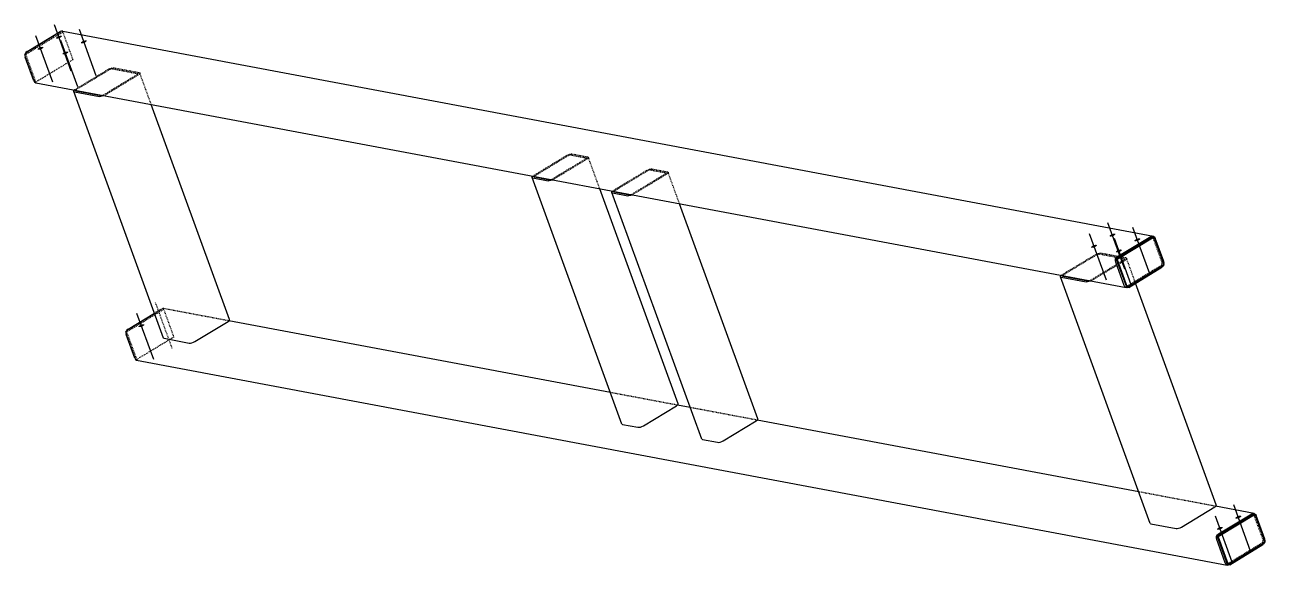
# Model space of a CAD drawing. Header units: millimetres. Extents: x 9 to 30359, y 6 to 1572.
# Drawn here: x 26805 to 30359, y 24 to 1572 of the extents above; entities that cross this region are included whole.
import ezdxf

# ---------------------------------------------------------------- set-up
doc = ezdxf.new("R2010")
doc.units = ezdxf.units.MM
doc.linetypes.add('DXK_LINE_DOT2', pattern=[3.9198, 1.9599, -1.9599])
doc.layers.add('STÅL', color=7, linetype='Continuous')

msp = doc.modelspace()

# ---------------------------------------------------------------- hatches: boundary and pattern name
at = {"layer": 'STÅL', "linetype": 'Continuous'}
for points in [[(26903.5, 1534), (26901.7, 1533.5), (26900, 1533), (26898.3, 1532.8), (26896.9, 1532.7), (26895.7, 1532.8), (26894.7, 1533.1), (26894.2, 1533.6), (26893.9, 1534.2), (26894.1, 1534.9), (26894.6, 1535.7), (26895.5, 1536.6), (26896.6, 1537.5), (26898.1, 1538.3), (26899.7, 1539.1), (26901.4, 1539.8), (26903.2, 1540.4), (26904.9, 1540.8), (26906.6, 1541.1), (26908, 1541.2), (26909.3, 1541.1), (26910.2, 1540.8), (26910.8, 1540.3), (26911, 1539.7), (26910.8, 1539), (26910.3, 1538.2), (26909.4, 1537.3), (26908.3, 1536.4), (26906.9, 1535.5), (26905.2, 1534.7)], [(26850.6, 1502.1), (26848.9, 1501.5), (26847.1, 1501.1), (26845.5, 1500.8), (26844, 1500.7), (26842.8, 1500.8), (26841.9, 1501.1), (26841.3, 1501.6), (26841.1, 1502.2), (26841.2, 1502.9), (26841.7, 1503.7), (26842.6, 1504.6), (26843.8, 1505.5), (26845.2, 1506.3), (26846.8, 1507.1), (26848.5, 1507.8), (26850.3, 1508.4), (26852.1, 1508.9), (26853.7, 1509.1), (26855.2, 1509.2), (26856.4, 1509.1), (26857.3, 1508.8), (26857.9, 1508.3), (26858.1, 1507.7), (26858, 1507), (26857.4, 1506.2), (26856.6, 1505.3), (26855.4, 1504.4), (26854, 1503.6), (26852.4, 1502.8)], [(26922, 1488.6), (26920.3, 1488.1), (26918.5, 1487.6), (26916.9, 1487.4), (26915.4, 1487.3), (26914.2, 1487.4), (26913.3, 1487.7), (26912.7, 1488.2), (26912.5, 1488.8), (26912.6, 1489.5), (26913.1, 1490.3), (26914, 1491.2), (26915.2, 1492.1), (26916.6, 1492.9), (26918.2, 1493.7), (26919.9, 1494.4), (26921.7, 1495), (26923.5, 1495.4), (26925.1, 1495.7), (26926.6, 1495.8), (26927.8, 1495.7), (26928.7, 1495.4), (26929.3, 1494.9), (26929.5, 1494.3), (26929.3, 1493.6), (26928.8, 1492.8), (26928, 1491.9), (26926.8, 1491), (26925.4, 1490.1), (26923.8, 1489.4)], [(26974.9, 1520.6), (26973.1, 1520.1), (26971.4, 1519.6), (26969.7, 1519.4), (26968.3, 1519.3), (26967.1, 1519.4), (26966.1, 1519.7), (26965.6, 1520.2), (26965.3, 1520.8), (26965.5, 1521.5), (26966, 1522.3), (26966.9, 1523.2), (26968, 1524.1), (26969.5, 1524.9), (26971.1, 1525.7), (26972.8, 1526.4), (26974.6, 1527), (26976.3, 1527.4), (26978, 1527.7), (26979.4, 1527.7), (26980.7, 1527.6), (26981.6, 1527.3), (26982.2, 1526.9), (26982.4, 1526.3), (26982.2, 1525.6), (26981.7, 1524.7), (26980.8, 1523.9), (26979.7, 1523), (26978.3, 1522.1), (26976.6, 1521.3)], [(29922.1, 966.8), (29920.3, 966.3), (29918.5, 965.8), (29916.9, 965.6), (29915.4, 965.5), (29914.2, 965.6), (29913.3, 965.9), (29912.7, 966.4), (29912.5, 967), (29912.6, 967.7), (29913.1, 968.5), (29914, 969.4), (29915.2, 970.3), (29916.6, 971.1), (29918.2, 971.9), (29919.9, 972.6), (29921.7, 973.2), (29923.5, 973.6), (29925.1, 973.9), (29926.6, 973.9), (29927.8, 973.8), (29928.7, 973.5), (29929.3, 973.1), (29929.5, 972.5), (29929.4, 971.8), (29928.8, 970.9), (29928, 970.1), (29926.8, 969.2), (29925.4, 968.3), (29923.8, 967.5)], [(29993.4, 953.4), (29991.7, 952.8), (29989.9, 952.4), (29988.3, 952.2), (29986.8, 952.1), (29985.6, 952.2), (29984.7, 952.5), (29984.1, 952.9), (29983.9, 953.6), (29984, 954.3), (29984.5, 955.1), (29985.4, 956), (29986.6, 956.8), (29988, 957.7), (29989.6, 958.5), (29991.3, 959.2), (29993.1, 959.8), (29994.9, 960.2), (29996.5, 960.5), (29998, 960.5), (29999.2, 960.4), (30000.1, 960.1), (30000.7, 959.7), (30000.9, 959.1), (30000.8, 958.3), (30000.2, 957.5), (29999.4, 956.7), (29998.2, 955.8), (29996.8, 954.9), (29995.2, 954.1)], [(29869.2, 934.8), (29867.4, 934.3), (29865.6, 933.8), (29864, 933.6), (29862.5, 933.5), (29861.3, 933.6), (29860.4, 933.9), (29859.8, 934.4), (29859.6, 935), (29859.8, 935.7), (29860.3, 936.5), (29861.1, 937.4), (29862.3, 938.3), (29863.7, 939.1), (29865.3, 939.9), (29867.1, 940.6), (29868.9, 941.2), (29870.6, 941.6), (29872.2, 941.9), (29873.7, 942), (29874.9, 941.9), (29875.8, 941.6), (29876.4, 941.1), (29876.6, 940.5), (29876.5, 939.8), (29876, 939), (29875.1, 938.1), (29873.9, 937.2), (29872.5, 936.4), (29870.9, 935.6)], [(29940.6, 921.4), (29938.8, 920.9), (29937, 920.4), (29935.4, 920.2), (29933.9, 920.1), (29932.7, 920.2), (29931.8, 920.5), (29931.2, 921), (29931, 921.6), (29931.2, 922.3), (29931.7, 923.1), (29932.5, 924), (29933.7, 924.9), (29935.1, 925.7), (29936.7, 926.5), (29938.5, 927.2), (29940.2, 927.8), (29942, 928.2), (29943.6, 928.5), (29945.1, 928.5), (29946.3, 928.4), (29947.2, 928.1), (29947.8, 927.7), (29948, 927.1), (29947.9, 926.4), (29947.4, 925.5), (29946.5, 924.7), (29945.3, 923.8), (29943.9, 922.9), (29942.3, 922.1)], [(27139.9, 707.3), (27138.1, 706.8), (27136.4, 706.3), (27134.7, 706.1), (27133.3, 706), (27132, 706.1), (27131.1, 706.4), (27130.5, 706.9), (27130.3, 707.5), (27130.5, 708.2), (27131, 709), (27131.9, 709.9), (27133, 710.8), (27134.4, 711.6), (27136.1, 712.4), (27137.8, 713.1), (27139.6, 713.7), (27141.3, 714.1), (27143, 714.4), (27144.4, 714.5), (27145.6, 714.3), (27146.6, 714.1), (27147.1, 713.6), (27147.4, 713), (27147.2, 712.3), (27146.7, 711.5), (27145.8, 710.6), (27144.7, 709.7), (27143.2, 708.8), (27141.6, 708)], [(30282.7, 158.7), (30280.9, 158.1), (30279.2, 157.7), (30277.5, 157.4), (30276.1, 157.4), (30274.8, 157.5), (30273.9, 157.8), (30273.3, 158.2), (30273.1, 158.8), (30273.3, 159.6), (30273.8, 160.4), (30274.7, 161.2), (30275.8, 162.1), (30277.2, 163), (30278.9, 163.8), (30280.6, 164.5), (30282.4, 165.1), (30284.1, 165.5), (30285.8, 165.7), (30287.2, 165.8), (30288.4, 165.7), (30289.4, 165.4), (30289.9, 165), (30290.2, 164.3), (30290, 163.6), (30289.5, 162.8), (30288.6, 161.9), (30287.5, 161.1), (30286, 160.2), (30284.4, 159.4)], [(30229.8, 126.7), (30228, 126.1), (30226.3, 125.7), (30224.7, 125.5), (30223.2, 125.4), (30222, 125.5), (30221.1, 125.8), (30220.5, 126.2), (30220.3, 126.8), (30220.4, 127.6), (30220.9, 128.4), (30221.8, 129.3), (30223, 130.1), (30224.4, 131), (30226, 131.8), (30227.7, 132.5), (30229.5, 133.1), (30231.3, 133.5), (30232.9, 133.8), (30234.4, 133.8), (30235.6, 133.7), (30236.5, 133.4), (30237.1, 133), (30237.3, 132.4), (30237.1, 131.6), (30236.6, 130.8), (30235.8, 130), (30234.6, 129.1), (30233.2, 128.2), (30231.6, 127.4)]]:
    msp.add_hatch(color=96, dxfattribs=at).paths.add_polyline_path(points)

# ---------------------------------------------------------------- linework, layer by layer
at = {"layer": 'STÅL', "color": 96, "linetype": 'Continuous'}
for p, q in [((26937.8, 1439.8), (26889.6, 1572.3)), ((26884.9, 1407.8), (26836.7, 1540.3)), ((27009.2, 1426.4), (26961, 1558.8)), ((26956.3, 1394.4), (26908.1, 1526.9)), ((29956.4, 872.6), (29908.1, 1005)), ((29903.5, 840.6), (29855.3, 973.1)), ((29974.9, 827.2), (29926.7, 959.6)), ((30027.7, 859.2), (29979.5, 991.6)), ((27174.2, 613.1), (27126, 745.6)), ((30317, 64.5), (30268.8, 196.9)), ((30264.1, 32.5), (30215.9, 164.9))]:
    msp.add_line(p, q, dxfattribs=at)
at = {"layer": 'STÅL', "color": 7, "linetype": 'DXK_LINE_DOT2'}
for p, q in [((26806.5, 1489.4), (26910.5, 1552.3)), ((26807.6, 1487.8), (26913.4, 1551.7)), ((26910.5, 1552.3), (26913.4, 1551.7)), ((26913.4, 1551.7), (26942.3, 1472.3)), ((26833.7, 1408.8), (26805.6, 1485.9)), ((26806, 1488.1), (26807.6, 1487.8)), ((26836.5, 1408.3), (26807.6, 1487.8)), ((26942.3, 1472.3), (26836.5, 1408.3)), ((26949.1, 1387.2), (27044.3, 1444.8)), ((27047.7, 1444.1), (26952.5, 1386.6)), ((27126.5, 1429.3), (27031.4, 1371.8)), ((27129.9, 1428.7), (27034.8, 1371.1)), ((27044.3, 1444.8), (27048.3, 1446.8)), ((27049.7, 1445.1), (27047.7, 1444.1)), ((27048.3, 1446.8), (27052.7, 1448.3)), ((27051.9, 1445.9), (27049.7, 1445.1)), ((27054, 1446.3), (27051.9, 1445.9)), ((27052.7, 1448.3), (27056.9, 1449.1)), ((27055.7, 1446.2), (27054, 1446.3)), ((27055.7, 1446.2), (27127.6, 1432.7)), ((27056.9, 1449.1), (27060.2, 1449)), ((27060.2, 1449), (27132.2, 1435.5)), ((27126.5, 1429.3), (27128, 1430.4)), ((27128.6, 1432.3), (27127.6, 1432.7)), ((27128, 1430.4), (27128.7, 1431.5)), ((27128.7, 1431.5), (27128.6, 1432.3)), ((27132.9, 1430.9), (27129.9, 1428.7)), ((27132.2, 1435.5), (27134.1, 1434.6)), ((27134.3, 1432.9), (27132.9, 1430.9)), ((27134.1, 1434.6), (27134.3, 1432.9)), ((27167, 1344.1), (27134.1, 1434.6)), ((26833.7, 1408.8), (26836.5, 1408.3)), ((26946.8, 1385.5), (26949.1, 1387.2)), ((26951.1, 1385.5), (26952.5, 1386.6)), ((26950.6, 1384.8), (26950.7, 1384.9)), ((26950.7, 1384.9), (26951.1, 1385.5)), ((27027.8, 1370.2), (27028.2, 1370.4)), ((27028.2, 1370.4), (27029.4, 1370.8)), ((27029.4, 1370.8), (27031.4, 1371.8)), ((27031.6, 1369.5), (27034.8, 1371.1)), ((28357.9, 1197.9), (28262.8, 1140.4)), ((28361.4, 1197.3), (28266.2, 1139.7)), ((28411.6, 1187.9), (28316.4, 1130.3)), ((28415, 1187.2), (28319.9, 1129.6)), ((28357.9, 1197.9), (28361.9, 1199.9)), ((28363.3, 1198.3), (28361.4, 1197.3)), ((28361.9, 1199.9), (28366.3, 1201.4)), ((28365.6, 1199.1), (28363.3, 1198.3)), ((28367.7, 1199.4), (28365.6, 1199.1)), ((28366.3, 1201.4), (28370.5, 1202.2)), ((28369.3, 1199.4), (28367.7, 1199.4)), ((28369.3, 1199.4), (28412.7, 1191.2)), ((28370.5, 1202.2), (28373.8, 1202.1)), ((28373.8, 1202.1), (28417.2, 1194)), ((28411.6, 1187.9), (28413.1, 1189)), ((28413.7, 1190.8), (28412.7, 1191.2)), ((28413.1, 1189), (28413.8, 1190)), ((28413.8, 1190), (28413.7, 1190.8)), ((28418, 1189.4), (28415, 1187.2)), ((28417.2, 1194), (28419.2, 1193.1)), ((28419.4, 1191.5), (28418, 1189.4)), ((28419.2, 1193.1), (28419.4, 1191.5)), ((28452.1, 1102.6), (28419.2, 1193.1)), ((28260.4, 1138.6), (28262.8, 1140.4)), ((28264.2, 1137.9), (28264.3, 1138.1)), ((28264.3, 1138.1), (28264.7, 1138.6)), ((28264.7, 1138.6), (28266.2, 1139.7)), ((28586.4, 1155), (28491.2, 1097.4)), ((28589.8, 1154.4), (28494.6, 1096.8)), ((28640.1, 1144.9), (28544.9, 1087.4)), ((28643.5, 1144.3), (28548.3, 1086.7)), ((28586.4, 1155), (28590.4, 1157)), ((28591.8, 1155.4), (28589.8, 1154.4)), ((28590.4, 1157), (28594.8, 1158.5)), ((28594, 1156.1), (28591.8, 1155.4)), ((28596.1, 1156.5), (28594, 1156.1)), ((28594.8, 1158.5), (28599, 1159.3)), ((28597.8, 1156.5), (28596.1, 1156.5)), ((28597.8, 1156.5), (28641.2, 1148.3)), ((28599, 1159.3), (28602.3, 1159.2)), ((28602.3, 1159.2), (28645.7, 1151.1)), ((28640.1, 1144.9), (28641.5, 1146)), ((28642.1, 1147.9), (28641.2, 1148.3)), ((28641.5, 1146), (28642.3, 1147.1)), ((28642.3, 1147.1), (28642.1, 1147.9)), ((28646.4, 1146.5), (28643.5, 1144.3)), ((28645.7, 1151.1), (28647.6, 1150.1)), ((28647.9, 1148.5), (28646.4, 1146.5)), ((28647.6, 1150.1), (28647.9, 1148.5)), ((28680.6, 1059.7), (28647.6, 1150.1)), ((28312.9, 1128.8), (28313.3, 1128.9)), ((28313.3, 1128.9), (28314.4, 1129.3)), ((28314.4, 1129.3), (28316.4, 1130.3)), ((28316.7, 1128.1), (28319.9, 1129.6)), ((28488.9, 1095.7), (28491.2, 1097.4)), ((28492.7, 1095), (28492.8, 1095.2)), ((28492.8, 1095.2), (28493.2, 1095.7)), ((28493.2, 1095.7), (28494.6, 1096.8)), ((28541.4, 1085.8), (28541.7, 1086)), ((28541.7, 1086), (28542.9, 1086.4)), ((28542.9, 1086.4), (28544.9, 1087.4)), ((28545.2, 1085.1), (28548.3, 1086.7)), ((29937.4, 903), (30032.6, 960.6)), ((30034.5, 961.2), (30032.6, 960.6)), ((30036.4, 961), (30034.5, 961.2)), ((30038, 959.8), (30036.4, 961)), ((30039.1, 958), (30038, 959.8)), ((30063.5, 890.9), (30039.1, 958)), ((29776.3, 856), (29871.5, 913.5)), ((29874.9, 912.9), (29779.7, 855.3)), ((29953.7, 898.1), (29858.6, 840.5)), ((29957.2, 897.4), (29862, 839.9)), ((29871.5, 913.5), (29875.5, 915.5)), ((29876.9, 913.9), (29874.9, 912.9)), ((29875.5, 915.5), (29879.9, 917)), ((29879.1, 914.6), (29876.9, 913.9)), ((29881.2, 915), (29879.1, 914.6)), ((29879.9, 917), (29884.1, 917.8)), ((29882.9, 915), (29881.2, 915)), ((29954.8, 901.5), (29882.9, 915)), ((29884.1, 917.8), (29887.4, 917.7)), ((29959.4, 904.2), (29887.4, 917.7)), ((29934.8, 899.5), (29934.4, 897.2)), ((29934.4, 897.2), (29934.8, 895)), ((29935.8, 901.6), (29934.8, 899.5)), ((29959.3, 827.9), (29934.8, 895)), ((29937.4, 903), (29935.8, 901.6)), ((29953.7, 898.1), (29955.2, 899.2)), ((29955.8, 901), (29954.8, 901.5)), ((29955.2, 899.2), (29955.9, 900.2)), ((29955.9, 900.2), (29955.8, 901)), ((29960.1, 899.6), (29957.2, 897.4)), ((29959.4, 904.2), (29961.3, 903.3)), ((29961.6, 901.7), (29960.1, 899.6)), ((29961.3, 903.3), (29961.6, 901.7)), ((29987.3, 831.9), (29961.3, 903.3)), ((30063.9, 888.7), (30063.5, 890.9)), ((30063.5, 886.4), (30063.9, 888.7)), ((29774, 854.2), (29776.3, 856)), ((29777.8, 853.5), (29777.9, 853.7)), ((29777.9, 853.7), (29778.3, 854.2)), ((29778.3, 854.2), (29779.7, 855.3)), ((29965.7, 825.3), (30060.9, 882.9)), ((30060.9, 882.9), (30062.5, 884.3)), ((30062.5, 884.3), (30063.5, 886.4)), ((30068.1, 884.6), (30067.6, 883.6)), ((30068.1, 884.6), (30068.5, 887)), ((29855, 839), (29855.4, 839.1)), ((29855.4, 839.1), (29856.6, 839.5)), ((29856.6, 839.5), (29858.6, 840.5)), ((29858.8, 838.3), (29862, 839.9)), ((29959.3, 827.9), (29960.3, 826)), ((29960.3, 826), (29961.9, 824.9)), ((29961.9, 824.9), (29963.8, 824.7)), ((29963.8, 824.7), (29965.7, 825.3)), ((27095.8, 694.7), (27199.8, 757.6)), ((27096.9, 693), (27202.6, 757)), ((27176.1, 746.4), (27195.7, 758.2)), ((27199.5, 759.5), (27195.7, 758.2)), ((27203.3, 759), (27199.5, 759.5)), ((27199.8, 757.6), (27202.6, 757)), ((27202.6, 757), (27231.5, 677.5)), ((27389.4, 724), (27203.3, 759)), ((27122.9, 614.1), (27094.9, 691.2)), ((27096.9, 693), (27095.2, 693.4)), ((27125.8, 613.6), (27096.9, 693)), ((27231.5, 677.5), (27125.8, 613.6)), ((27122.9, 614.1), (27125.8, 613.6)), ((28674.5, 482.5), (28482.8, 518.6)), ((28903, 439.6), (28711.3, 475.6)), ((30216.6, 192.8), (29996.4, 234.2)), ((30226.7, 108.3), (30321.9, 165.9)), ((30323.8, 166.5), (30321.9, 165.9)), ((30325.6, 166.2), (30323.8, 166.5)), ((30327.3, 165.1), (30325.6, 166.2)), ((30328.3, 163.3), (30327.3, 165.1)), ((30352.8, 96.2), (30328.3, 163.3)), ((30225.1, 106.8), (30224, 104.8)), ((30226.7, 108.3), (30225.1, 106.8)), ((30224, 104.8), (30223.7, 102.5)), ((30223.7, 102.5), (30224.1, 100.3)), ((30248.5, 33.1), (30224.1, 100.3)), ((30255, 30.6), (30350.2, 88.2)), ((30350.2, 88.2), (30351.7, 89.6)), ((30351.7, 89.6), (30352.8, 91.6)), ((30353.2, 94), (30352.8, 96.2)), ((30352.8, 91.6), (30353.2, 94)), ((30357.4, 89.8), (30356.9, 88.9)), ((30357.4, 89.8), (30357.8, 92.3)), ((30248.5, 33.1), (30249.6, 31.3)), ((30249.6, 31.3), (30251.2, 30.2)), ((30251.2, 30.2), (30253.1, 29.9)), ((30253.1, 29.9), (30255, 30.6))]:
    msp.add_line(p, q, dxfattribs=at)
at = {"layer": 'STÅL', "color": 2, "linetype": 'Continuous'}
for p, q in [((26811.3, 1495.4), (26906.5, 1553)), ((26910.2, 1554.2), (26906.5, 1553)), ((26914, 1553.7), (26910.2, 1554.2)), ((26914, 1553.7), (30038.2, 966.7)), ((26811.3, 1495.4), (26808.1, 1492.5)), ((26804.8, 1488.3), (26806.5, 1489.4)), ((26805.6, 1485.9), (26804.8, 1488.3)), ((26804.8, 1488.3), (26806, 1488.1)), ((26806, 1488.4), (26805.3, 1483.8)), ((26805.3, 1483.8), (26806.1, 1479.3)), ((26808.1, 1492.5), (26806, 1488.4)), ((26830.5, 1412.2), (26806.1, 1479.3)), ((26830.5, 1412.2), (26832.7, 1408.6)), ((26832.7, 1408.6), (26835.9, 1406.3)), ((26835.9, 1406.3), (29960.1, 819.2)), ((26944.7, 1383), (26946.2, 1385)), ((26945, 1381.4), (26944.7, 1383)), ((26946.9, 1380.5), (26945, 1381.4)), ((27202.1, 674.9), (26945, 1381.4)), ((26946.2, 1385), (26946.8, 1385.5)), ((26946.9, 1380.5), (27018.9, 1366.9)), ((26950.3, 1384.5), (26950.6, 1384.8)), ((26950.3, 1384.5), (26950.5, 1383.7)), ((26950.5, 1383.7), (26951.4, 1383.2)), ((26951.4, 1383.2), (27023.4, 1369.7)), ((27022.2, 1366.9), (27018.9, 1366.9)), ((27026.4, 1367.6), (27022.2, 1366.9)), ((27023.4, 1369.7), (27025.1, 1369.6)), ((27025.1, 1369.6), (27027.1, 1370)), ((27030.8, 1369.1), (27026.4, 1367.6)), ((27027.1, 1370), (27027.8, 1370.2)), ((27030.8, 1369.1), (27031.6, 1369.5)), ((27391.2, 728.1), (27167, 1344.1)), ((28258.4, 1136.1), (28259.8, 1138.2)), ((28259.8, 1138.2), (28260.4, 1138.6)), ((28264, 1137.6), (28264.2, 1137.9)), ((28264, 1137.6), (28264.1, 1136.8)), ((28258.6, 1134.5), (28258.4, 1136.1)), ((28260.5, 1133.6), (28258.6, 1134.5)), ((28515.7, 428.1), (28258.6, 1134.5)), ((28260.5, 1133.6), (28304, 1125.4)), ((28264.1, 1136.8), (28265.1, 1136.3)), ((28265.1, 1136.3), (28308.5, 1128.2)), ((28307.3, 1125.4), (28304, 1125.4)), ((28311.5, 1126.1), (28307.3, 1125.4)), ((28308.5, 1128.2), (28310.1, 1128.2)), ((28310.1, 1128.2), (28312.2, 1128.5)), ((28315.9, 1127.6), (28311.5, 1126.1)), ((28312.2, 1128.5), (28312.9, 1128.8)), ((28315.9, 1127.6), (28316.7, 1128.1)), ((28676.3, 486.7), (28452.1, 1102.6)), ((28486.8, 1093.2), (28488.3, 1095.3)), ((28487.1, 1091.6), (28486.8, 1093.2)), ((28489, 1090.7), (28487.1, 1091.6)), ((28744.2, 385.2), (28487.1, 1091.6)), ((28488.3, 1095.3), (28488.9, 1095.7)), ((28489, 1090.7), (28532.4, 1082.5)), ((28492.4, 1094.7), (28492.7, 1095)), ((28492.4, 1094.7), (28492.6, 1093.9)), ((28492.6, 1093.9), (28493.5, 1093.4)), ((28493.5, 1093.4), (28536.9, 1085.3)), ((28535.7, 1082.4), (28532.4, 1082.5)), ((28539.9, 1083.2), (28535.7, 1082.4)), ((28536.9, 1085.3), (28538.6, 1085.2)), ((28538.6, 1085.2), (28540.7, 1085.6)), ((28544.3, 1084.7), (28539.9, 1083.2)), ((28540.7, 1085.6), (28541.4, 1085.8)), ((28544.3, 1084.7), (28545.2, 1085.1)), ((28904.8, 443.7), (28680.6, 1059.7)), ((30037.6, 964.7), (29931.8, 900.7)), ((30040.4, 964.1), (29934.7, 900.2)), ((29935.5, 908.3), (30030.7, 965.9)), ((30030.7, 965.9), (30034.5, 967.2)), ((30034.5, 967.2), (30038.2, 966.7)), ((30040.4, 964.1), (30037.6, 964.7)), ((30038.2, 966.7), (30041.4, 964.4)), ((30069.4, 884.7), (30040.4, 964.1)), ((30041.4, 964.4), (30043.6, 960.8)), ((30068, 893.7), (30043.6, 960.8)), ((29929.5, 896.7), (29930.2, 901.3)), ((29930.3, 892.2), (29929.5, 896.7)), ((29930.2, 901.3), (29932.3, 905.4)), ((29954.7, 825.1), (29930.3, 892.2)), ((29931.8, 900.7), (29934.7, 900.2)), ((29931.8, 900.7), (29960.8, 821.2)), ((29932.3, 905.4), (29935.5, 908.3)), ((29934.7, 900.2), (29963.6, 820.7)), ((30068.8, 889.2), (30068, 893.7)), ((30068.5, 887), (30068.8, 889.2)), ((29771.9, 851.7), (29773.4, 853.8)), ((29773.4, 853.8), (29774, 854.2)), ((29777.5, 853.2), (29777.8, 853.5)), ((29777.5, 853.2), (29777.7, 852.4)), ((30069.4, 884.7), (29963.6, 820.7)), ((29967.6, 820), (30062.8, 877.6)), ((30066, 880.5), (30062.8, 877.6)), ((30067.6, 883.6), (30066, 880.5)), ((29772.2, 850.1), (29771.9, 851.7)), ((29774.1, 849.2), (29772.2, 850.1)), ((30029.3, 143.7), (29772.2, 850.1)), ((29774.1, 849.2), (29846.1, 835.7)), ((29777.7, 852.4), (29778.6, 851.9)), ((29778.6, 851.9), (29850.6, 838.4)), ((29849.4, 835.6), (29846.1, 835.7)), ((29853.6, 836.4), (29849.4, 835.6)), ((29850.6, 838.4), (29852.3, 838.4)), ((29852.3, 838.4), (29854.3, 838.8)), ((29858, 837.9), (29853.6, 836.4)), ((29854.3, 838.8), (29855, 839)), ((29858, 837.9), (29858.8, 838.3)), ((29956.9, 821.5), (29954.7, 825.1)), ((29960.1, 819.2), (29956.9, 821.5)), ((29963.9, 818.7), (29960.1, 819.2)), ((29963.6, 820.7), (29960.8, 821.2)), ((29967.6, 820), (29963.9, 818.7)), ((30218.4, 196.9), (29987.3, 831.9)), ((27100.6, 700.7), (27176.1, 746.4)), ((27291.9, 664.7), (27387.1, 722.3)), ((27387.1, 722.3), (27390, 724.5)), ((28482.8, 518.6), (27389.4, 724)), ((27390, 724.5), (27391.5, 726.5)), ((27391.5, 726.5), (27391.2, 728.1)), ((27094, 693.6), (27095.8, 694.7)), ((27094.9, 691.2), (27094, 693.6)), ((27095.2, 693.4), (27094, 693.6)), ((27095.3, 693.7), (27094.6, 689.1)), ((27094.6, 689.1), (27095.4, 684.6)), ((27097.4, 697.8), (27095.3, 693.7)), ((27119.8, 617.5), (27095.4, 684.6)), ((27100.6, 700.7), (27097.4, 697.8)), ((27202.1, 674.9), (27204, 674)), ((27204, 674), (27276, 660.5)), ((27276, 660.5), (27279.3, 660.4)), ((27279.3, 660.4), (27283.5, 661.2)), ((27283.5, 661.2), (27287.9, 662.7)), ((27287.9, 662.7), (27291.9, 664.7)), ((27119.8, 617.5), (27121.9, 613.8)), ((27121.9, 613.8), (27125.2, 611.6)), ((27125.2, 611.6), (30249.4, 24.5)), ((28577, 423.2), (28672.2, 480.8)), ((28672.2, 480.8), (28675.1, 483)), ((28711.3, 475.6), (28674.5, 482.5)), ((28675.1, 483), (28676.6, 485)), ((28676.6, 485), (28676.3, 486.7)), ((28515.7, 428.1), (28517.7, 427.2)), ((28517.7, 427.2), (28561.1, 419)), ((28805.4, 380.3), (28900.6, 437.9)), ((28900.6, 437.9), (28903.6, 440.1)), ((29996.4, 234.2), (28903, 439.6)), ((28903.6, 440.1), (28905, 442.1)), ((28905, 442.1), (28904.8, 443.7)), ((28561.1, 419), (28564.4, 419)), ((28564.4, 419), (28568.6, 419.7)), ((28568.6, 419.7), (28573, 421.2)), ((28573, 421.2), (28577, 423.2)), ((28744.2, 385.2), (28746.1, 384.3)), ((28746.1, 384.3), (28789.5, 376.1)), ((28789.5, 376.1), (28792.8, 376)), ((28792.8, 376), (28797, 376.8)), ((28797, 376.8), (28801.5, 378.3)), ((28801.5, 378.3), (28805.4, 380.3)), ((30119.1, 133.4), (30214.3, 191)), ((30214.3, 191), (30217.2, 193.2)), ((30327.5, 171.9), (30216.6, 192.8)), ((30217.2, 193.2), (30218.7, 195.3)), ((30218.7, 195.3), (30218.4, 196.9)), ((30029.3, 143.7), (30031.2, 142.8)), ((30031.2, 142.8), (30103.2, 129.3)), ((30326.8, 169.9), (30221.1, 106)), ((30329.7, 169.4), (30223.9, 105.4)), ((30224.8, 113.6), (30319.9, 171.2)), ((30319.9, 171.2), (30323.7, 172.5)), ((30323.7, 172.5), (30327.5, 171.9)), ((30329.7, 169.4), (30326.8, 169.9)), ((30327.5, 171.9), (30330.7, 169.7)), ((30358.6, 89.9), (30329.7, 169.4)), ((30330.7, 169.7), (30332.9, 166)), ((30357.3, 98.9), (30332.9, 166)), ((30103.2, 129.3), (30106.5, 129.2)), ((30106.5, 129.2), (30110.7, 129.9)), ((30110.7, 129.9), (30115.1, 131.4)), ((30115.1, 131.4), (30119.1, 133.4)), ((30219.5, 106.6), (30221.6, 110.7)), ((30221.6, 110.7), (30224.8, 113.6)), ((30218.8, 102), (30219.5, 106.6)), ((30219.6, 97.5), (30218.8, 102)), ((30244, 30.4), (30219.6, 97.5)), ((30221.1, 106), (30223.9, 105.4)), ((30221.1, 106), (30250, 26.5)), ((30223.9, 105.4), (30252.9, 26)), ((30358.6, 89.9), (30252.9, 26)), ((30256.9, 25.3), (30352.1, 82.9)), ((30355.3, 85.8), (30352.1, 82.9)), ((30356.9, 88.9), (30355.3, 85.8)), ((30358.1, 94.5), (30357.3, 98.9)), ((30357.8, 92.3), (30358.1, 94.5)), ((30246.1, 26.8), (30244, 30.4)), ((30249.4, 24.5), (30246.1, 26.8)), ((30253.1, 24), (30249.4, 24.5)), ((30252.9, 26), (30250, 26.5)), ((30256.9, 25.3), (30253.1, 24))]:
    msp.add_line(p, q, dxfattribs=at)
at = {"layer": 'STÅL', "color": 96, "linetype": 'DXK_LINE_DOT2'}
msp.add_line((27227.1, 645.1), (27178.9, 777.5), dxfattribs=at)

doc.saveas('drawing.dxf')
